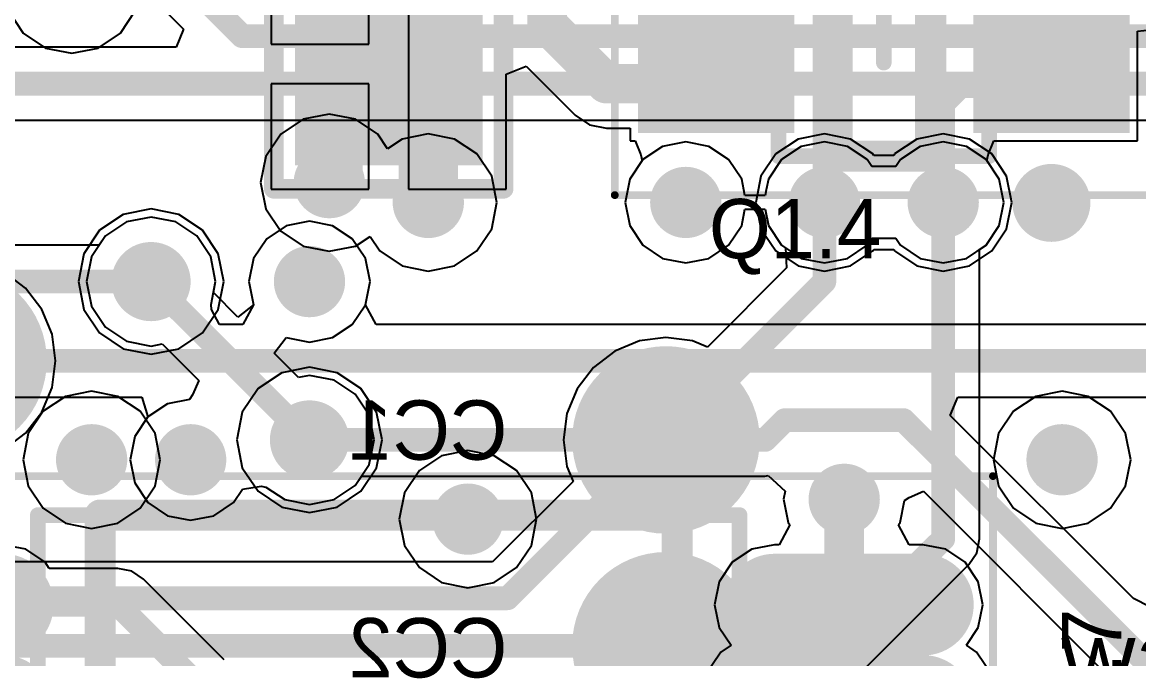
# Model space of a CAD drawing. Header units: millimetres. Extents: x 0.3 to 2.93, y 1.33 to 2.08.
# Drawn here: x 1.3075 to 1.5893, y 1.4647 to 1.6255 of the extents above; entities that cross this region are included whole.
import ezdxf

# ---------------------------------------------------------------- set-up
doc = ezdxf.new("R2010")
doc.units = ezdxf.units.MM
doc.header["$MEASUREMENT"] = 0
for name, color, linetype in [('BottomLayer', 5, 'Continuous'), ('BottomOverlay', 54, 'Continuous'), ('BottomPaste', 16, 'Continuous'), ('BottomSolder', 6, 'Continuous'), ('Mechanical13', 56, 'Continuous'), ('Mechanical15', 56, 'Continuous'), ('MidLayer1', 16, 'Continuous'), ('MidLayer2', 76, 'Continuous'), ('MultiLayer', 9, 'Continuous'), ('TopLayer', 1, 'Continuous'), ('TopOverlay', 2, 'Continuous'), ('TopPaste', 8, 'Continuous'), ('TopSolder', 216, 'Continuous'), ('ViaHoleLayer', 16, 'Continuous')]:
    doc.layers.add(name, color=color, linetype=linetype)

# ---------------------------------------------------------------- blocks, each defined once
blk = doc.blocks.new('TSOP65P640X120_8N_87')
at = {"layer": 'Mechanical13', "const_width": 0.00394}
for points in [[(-0.08858, 0.06102), (-0.08858, -0.06102)], [(0.08858, 0.06102), (0.08858, -0.06102)], [(0.08858, -0.06102), (-0.08858, -0.06102)]]:
    blk.add_lwpolyline(points, dxfattribs=at)
at = {"layer": 'Mechanical13', "const_width": 0.00197}
for points in [[(-0.08957, -0.06102, 1), (-0.0876, -0.06102, 1)], [(-0.08957, -0.06102, 1), (-0.0876, -0.06102, 1)], [(0.0876, -0.06102, 1), (0.08957, -0.06102, 1)], [(0.0876, -0.06102, 1), (0.08957, -0.06102, 1)]]:
    blk.add_lwpolyline(points, format="xyb", close=True, dxfattribs=at)
at = {"layer": 'Mechanical15', "const_width": 0.00197}
for points in [[(-0.15256, 0.07087), (-0.15256, -0.07087)], [(0.15256, -0.07087), (-0.15256, -0.07087)]]:
    blk.add_lwpolyline(points, dxfattribs=at)
at = {"layer": 'Mechanical15', "const_width": 0.000984}
blk.add_lwpolyline([(-0.15305, -0.07087, 1), (-0.15207, -0.07087, 1)], format="xyb", close=True, dxfattribs=at)
blk.add_lwpolyline([(-0.15305, -0.07087, 1), (-0.15207, -0.07087, 1)], format="xyb", close=True, dxfattribs=at)
at = {"layer": 'TopLayer', "const_width": 0.01772}
for points in [[(-0.13484, -0.03839), (-0.09744, -0.03839)], [(0.09744, -0.03839), (0.13484, -0.03839)]]:
    blk.add_lwpolyline(points, dxfattribs=at)
at = {"layer": 'TopLayer', "const_width": 0.00886}
for points in [[(-0.13927, -0.03839, 1), (-0.13041, -0.03839, 1)], [(-0.10187, -0.03839, 1), (-0.09301, -0.03839, 1)], [(0.09301, -0.03839, 1), (0.10187, -0.03839, 1)]]:
    blk.add_lwpolyline(points, format="xyb", close=True, dxfattribs=at)
at = {"layer": 'TopOverlay', "const_width": 0.00787}
for points in [[(-0.07283, -0.06102), (-0.07283, 0.06102)], [(0.07283, -0.06102), (0.07283, 0.06102)], [(0.07283, -0.06102), (-0.07283, -0.06102)]]:
    blk.add_lwpolyline(points, dxfattribs=at)
at = {"layer": 'TopOverlay', "const_width": 0.00394}
for points in [[(-0.0748, -0.06102, 1), (-0.07087, -0.06102, 1)], [(-0.0748, -0.06102, 1), (-0.07087, -0.06102, 1)], [(0.07087, -0.06102, 1), (0.0748, -0.06102, 1)], [(0.07087, -0.06102, 1), (0.0748, -0.06102, 1)]]:
    blk.add_lwpolyline(points, format="xyb", close=True, dxfattribs=at)
at = {"layer": 'TopPaste', "const_width": 0.01372}
for points in [[(-0.13484, -0.03839), (-0.09744, -0.03839)], [(0.09744, -0.03839), (0.13484, -0.03839)]]:
    blk.add_lwpolyline(points, dxfattribs=at)
at = {"layer": 'TopPaste', "const_width": 0.00686}
for points in [[(-0.13827, -0.03839, 1), (-0.13141, -0.03839, 1)], [(-0.10087, -0.03839, 1), (-0.09401, -0.03839, 1)], [(0.09401, -0.03839, 1), (0.10087, -0.03839, 1)]]:
    blk.add_lwpolyline(points, format="xyb", close=True, dxfattribs=at)
at = {"layer": 'TopSolder', "const_width": 0.02572}
for points in [[(-0.13484, -0.0128), (-0.09744, -0.0128)], [(0.09744, -0.0128), (0.13484, -0.0128)], [(-0.13484, -0.03839), (-0.09744, -0.03839)], [(0.09744, -0.03839), (0.13484, -0.03839)]]:
    blk.add_lwpolyline(points, dxfattribs=at)
at = {"layer": 'TopSolder', "const_width": 0.01286}
for points in [[(-0.14127, -0.0128, 1), (-0.12841, -0.0128, 1)], [(-0.10387, -0.0128, 1), (-0.09101, -0.0128, 1)], [(0.09101, -0.0128, 1), (0.10387, -0.0128, 1)], [(-0.14127, -0.03839, 1), (-0.12841, -0.03839, 1)], [(-0.10387, -0.03839, 1), (-0.09101, -0.03839, 1)], [(0.09101, -0.03839, 1), (0.10387, -0.03839, 1)]]:
    blk.add_lwpolyline(points, format="xyb", close=True, dxfattribs=at)
blk = doc.blocks.new('T____P_____T______1___B_122')
at = {"layer": 'BottomLayer', "const_width": 0.01969}
blk.add_lwpolyline([(-0.00984, 0, 1), (0.00984, 0, 1)], format="xyb", close=True, dxfattribs=at)
at = {"layer": 'BottomPaste', "const_width": 0.01768}
blk.add_lwpolyline([(-0.00884, 0, 1), (0.00884, 0, 1)], format="xyb", close=True, dxfattribs=at)
at = {"layer": 'BottomSolder', "const_width": 0.02369}
blk.add_lwpolyline([(-0.01184, 0, 1), (0.01184, 0, 1)], format="xyb", close=True, dxfattribs=at)
blk = doc.blocks.new('T____P_____T______1___B_124')
at = {"layer": 'BottomLayer', "const_width": 0.01969}
blk.add_lwpolyline([(-0.00984, 0, 1), (0.00984, 0, 1)], format="xyb", close=True, dxfattribs=at)
at = {"layer": 'BottomPaste', "const_width": 0.01768}
blk.add_lwpolyline([(-0.00884, 0, 1), (0.00884, 0, 1)], format="xyb", close=True, dxfattribs=at)
at = {"layer": 'BottomSolder', "const_width": 0.02369}
blk.add_lwpolyline([(-0.01184, 0, 1), (0.01184, 0, 1)], format="xyb", close=True, dxfattribs=at)
blk = doc.blocks.new('T____P_____T______1___B_126')
at = {"layer": 'BottomLayer', "const_width": 0.01969}
blk.add_lwpolyline([(-0.00984, 0, 1), (0.00984, 0, 1)], format="xyb", close=True, dxfattribs=at)
at = {"layer": 'BottomPaste', "const_width": 0.01768}
blk.add_lwpolyline([(-0.00884, 0, 1), (0.00884, 0, 1)], format="xyb", close=True, dxfattribs=at)
at = {"layer": 'BottomSolder', "const_width": 0.02369}
blk.add_lwpolyline([(-0.01184, 0, 1), (0.01184, 0, 1)], format="xyb", close=True, dxfattribs=at)
blk = doc.blocks.new('SOT65P210X110_6N_131')
at = {"layer": 'Mechanical13', "const_width": 0.00394}
for points in [[(-0.02657, 0.04331), (-0.02657, -0.04331)], [(0.02657, 0.04331), (-0.02657, 0.04331)], [(0.02657, 0.04331), (0.02657, -0.04331)], [(0.02657, -0.04331), (-0.02657, -0.04331)]]:
    blk.add_lwpolyline(points, dxfattribs=at)
at = {"layer": 'Mechanical13', "const_width": 0.00197}
for points in [[(-0.02756, 0.04331, 1), (-0.02559, 0.04331, 1)], [(-0.02756, 0.04331, 1), (-0.02559, 0.04331, 1)], [(0.02559, 0.04331, 1), (0.02756, 0.04331, 1)], [(0.02559, 0.04331, 1), (0.02756, 0.04331, 1)], [(-0.02756, -0.04331, 1), (-0.02559, -0.04331, 1)], [(-0.02756, -0.04331, 1), (-0.02559, -0.04331, 1)], [(0.02559, -0.04331, 1), (0.02756, -0.04331, 1)], [(0.02559, -0.04331, 1), (0.02756, -0.04331, 1)]]:
    blk.add_lwpolyline(points, format="xyb", close=True, dxfattribs=at)
at = {"layer": 'Mechanical15'}
for points, const_width in [([(-0.06791, 0.05315), (-0.06791, -0.05315)], 0.00197), ([(0.06791, 0.05315), (-0.06791, 0.05315)], 0.00197), ([(0.06791, 0.05315), (0.06791, -0.05315)], 0.00197), ([(0, 0.01969), (0, -0.01969)], 0.00394), ([(0.01969, 0), (-0.01969, 0)], 0.00394), ([(0.06791, -0.05315), (-0.06791, -0.05315)], 0.00197)]:
    blk.add_lwpolyline(points, dxfattribs=dict(at, const_width=const_width))
for points, const_width in [([(-0.06841, 0.05315, 1), (-0.06742, 0.05315, 1)], 0.000984), ([(-0.06841, 0.05315, 1), (-0.06742, 0.05315, 1)], 0.000984), ([(0.06742, 0.05315, 1), (0.06841, 0.05315, 1)], 0.000984), ([(0.06742, 0.05315, 1), (0.06841, 0.05315, 1)], 0.000984), ([(-0.00098, 0.01969, 1), (0.00098, 0.01969, 1)], 0.00197), ([(-0.02067, 0, 1), (-0.0187, 0, 1)], 0.00197), ([(0.0187, 0, 1), (0.02067, 0, 1)], 0.00197), ([(-0.00098, -0.01969, 1), (0.00098, -0.01969, 1)], 0.00197), ([(-0.06841, -0.05315, 1), (-0.06742, -0.05315, 1)], 0.000984), ([(-0.06841, -0.05315, 1), (-0.06742, -0.05315, 1)], 0.000984), ([(0.06742, -0.05315, 1), (0.06841, -0.05315, 1)], 0.000984), ([(0.06742, -0.05315, 1), (0.06841, -0.05315, 1)], 0.000984)]:
    blk.add_lwpolyline(points, format="xyb", close=True, dxfattribs=dict(at, const_width=const_width))
at = {"layer": 'TopLayer'}
for points in [[(-0.02657, 0.01772), (-0.02657, 0.03346), (-0.05807, 0.01772), (-0.05807, 0.03346)], [(0.05807, 0.01772), (0.05807, 0.03346), (0.02657, 0.01772), (0.02657, 0.03346)], [(-0.02657, -0.00787), (-0.02657, 0.00787), (-0.05807, -0.00787), (-0.05807, 0.00787)], [(0.05807, -0.00787), (0.05807, 0.00787), (0.02657, -0.00787), (0.02657, 0.00787)], [(-0.02657, -0.03346), (-0.02657, -0.01772), (-0.05807, -0.03346), (-0.05807, -0.01772)], [(0.05807, -0.03346), (0.05807, -0.01772), (0.02657, -0.03346), (0.02657, -0.01772)]]:
    blk.add_solid(points, dxfattribs=at)
at = {"layer": 'TopOverlay'}
for points, const_width in [([(-0.0374, 0.05512, 1), (-0.04724, 0.05512, 1)], 0.00984), ([(-0.0497, 0.05512, 1), (-0.04478, 0.05512, 1)], 0.00492), ([(-0.03986, 0.05512, 1), (-0.03494, 0.05512, 1)], 0.00492), ([(-0.01378, 0.04331, 1), (-0.00984, 0.04331, 1)], 0.00394), ([(-0.01378, 0.04331, 1), (-0.00984, 0.04331, 1)], 0.00394), ([(0.00984, 0.04331, 1), (0.01378, 0.04331, 1)], 0.00394), ([(0.00984, 0.04331, 1), (0.01378, 0.04331, 1)], 0.00394), ([(-0.01378, -0.04331, 1), (-0.00984, -0.04331, 1)], 0.00394), ([(-0.01378, -0.04331, 1), (-0.00984, -0.04331, 1)], 0.00394), ([(0.00984, -0.04331, 1), (0.01378, -0.04331, 1)], 0.00394), ([(0.00984, -0.04331, 1), (0.01378, -0.04331, 1)], 0.00394)]:
    blk.add_lwpolyline(points, format="xyb", close=True, dxfattribs=dict(at, const_width=const_width))
at = {"layer": 'TopOverlay', "const_width": 0.00787}
for points in [[(0.01181, 0.04331), (-0.01181, 0.04331)], [(-0.01181, 0.04331), (-0.01181, -0.04331)], [(0.01181, 0.04331), (0.01181, -0.04331)], [(0.01181, -0.04331), (-0.01181, -0.04331)]]:
    blk.add_lwpolyline(points, dxfattribs=at)
at = {"layer": 'TopPaste'}
for points in [[(-0.02857, 0.01972), (-0.02857, 0.03146), (-0.05607, 0.01972), (-0.05607, 0.03146)], [(0.05607, 0.01972), (0.05607, 0.03146), (0.02857, 0.01972), (0.02857, 0.03146)], [(-0.02857, -0.00587), (-0.02857, 0.00587), (-0.05607, -0.00587), (-0.05607, 0.00587)], [(0.05607, -0.00587), (0.05607, 0.00587), (0.02857, -0.00587), (0.02857, 0.00587)], [(-0.02857, -0.03146), (-0.02857, -0.01972), (-0.05607, -0.03146), (-0.05607, -0.01972)], [(0.05607, -0.03146), (0.05607, -0.01972), (0.02857, -0.03146), (0.02857, -0.01972)]]:
    blk.add_solid(points, dxfattribs=at)
at = {"layer": 'TopSolder'}
for points in [[(-0.02257, 0.01372), (-0.02257, 0.03746), (-0.06207, 0.01372), (-0.06207, 0.03746)], [(0.06207, 0.01372), (0.06207, 0.03746), (0.02257, 0.01372), (0.02257, 0.03746)], [(-0.02257, -0.01187), (-0.02257, 0.01187), (-0.06207, -0.01187), (-0.06207, 0.01187)], [(0.06207, -0.01187), (0.06207, 0.01187), (0.02257, -0.01187), (0.02257, 0.01187)], [(-0.02257, -0.03746), (-0.02257, -0.01372), (-0.06207, -0.03746), (-0.06207, -0.01372)], [(0.06207, -0.03746), (0.06207, -0.01372), (0.02257, -0.03746), (0.02257, -0.01372)]]:
    blk.add_solid(points, dxfattribs=at)
blk = doc.blocks.new('1608_0603__139')
at = {"layer": 'TopLayer'}
for points in [[(-0.01181, -0.01969), (-0.01181, 0.01969), (-0.05512, -0.01969), (-0.05512, 0.01969)], [(0.05512, -0.01969), (0.05512, 0.01969), (0.01181, -0.01969), (0.01181, 0.01969)]]:
    blk.add_solid(points, dxfattribs=at)
at = {"layer": 'TopOverlay', "const_width": 0.005}
for points in [[(-0.065, -0.029), (-0.065, 0.029)], [(0.065, 0.029), (-0.065, 0.029)], [(0.065, -0.029), (0.065, 0.029)], [(0.065, -0.029), (-0.065, -0.029)]]:
    blk.add_lwpolyline(points, dxfattribs=at)
at = {"layer": 'TopOverlay', "const_width": 0.0025}
for points in [[(-0.06625, 0.029, 1), (-0.06375, 0.029, 1)], [(-0.06625, 0.029, 1), (-0.06375, 0.029, 1)], [(0.06375, 0.029, 1), (0.06625, 0.029, 1)], [(0.06375, 0.029, 1), (0.06625, 0.029, 1)], [(-0.06625, -0.029, 1), (-0.06375, -0.029, 1)], [(-0.06625, -0.029, 1), (-0.06375, -0.029, 1)], [(0.06375, -0.029, 1), (0.06625, -0.029, 1)], [(0.06375, -0.029, 1), (0.06625, -0.029, 1)]]:
    blk.add_lwpolyline(points, format="xyb", close=True, dxfattribs=at)
at = {"layer": 'TopPaste'}
for points in [[(-0.01381, -0.01768), (-0.01381, 0.01768), (-0.05312, -0.01768), (-0.05312, 0.01768)], [(0.05312, -0.01768), (0.05312, 0.01768), (0.01381, -0.01768), (0.01381, 0.01768)]]:
    blk.add_solid(points, dxfattribs=at)
at = {"layer": 'TopSolder'}
for points in [[(-0.00781, -0.02369), (-0.00781, 0.02369), (-0.05912, -0.02369), (-0.05912, 0.02369)], [(0.05912, -0.02369), (0.05912, 0.02369), (0.00781, -0.02369), (0.00781, 0.02369)]]:
    blk.add_solid(points, dxfattribs=at)

msp = doc.modelspace()

# ---------------------------------------------------------------- linework, layer by layer
at = {"layer": 'BottomLayer'}
for p, q in [((1.32651, 1.64551), (1.34823, 1.6238)), ((1.34823, 1.6238), (1.34631, 1.61918)), ((1.34631, 1.61918), (1.2638, 1.61918)), ((1.2654, 1.60082), (1.66318, 1.60082)), ((1.475, 1.59529), (1.46915, 1.59413)), ((1.48085, 1.59413), (1.475, 1.59529)), ((1.51, 1.59529), (1.50415, 1.59413)), ((1.51585, 1.59413), (1.51, 1.59529)), ((1.54, 1.59529), (1.53415, 1.59413)), ((1.54585, 1.59413), (1.54, 1.59529)), ((1.46915, 1.59413), (1.46419, 1.59081)), ((1.48581, 1.59081), (1.48085, 1.59413)), ((1.50415, 1.59413), (1.49919, 1.59081)), ((1.52081, 1.59081), (1.51585, 1.59413)), ((1.53415, 1.59413), (1.52919, 1.59081)), ((1.55081, 1.59081), (1.54585, 1.59413)), ((1.46419, 1.59081), (1.46087, 1.58585)), ((1.48913, 1.58585), (1.48581, 1.59081)), ((1.49919, 1.59081), (1.49587, 1.58585)), ((1.52199, 1.58905), (1.52081, 1.59081)), ((1.52919, 1.59081), (1.52801, 1.58905)), ((1.55413, 1.58585), (1.55081, 1.59081)), ((1.52801, 1.58905), (1.52199, 1.58905)), ((1.46087, 1.58585), (1.45971, 1.58)), ((1.48967, 1.58316), (1.48913, 1.58585)), ((1.49587, 1.58585), (1.49533, 1.58316)), ((1.55529, 1.58), (1.55413, 1.58585)), ((1.48995, 1.58172), (1.48967, 1.58316)), ((1.49505, 1.58172), (1.48995, 1.58172)), ((1.49533, 1.58316), (1.49505, 1.58172)), ((1.45971, 1.58), (1.46087, 1.57415)), ((1.55413, 1.57415), (1.55529, 1.58)), ((1.34, 1.57631), (1.33376, 1.57507)), ((1.34624, 1.57507), (1.34, 1.57631)), ((1.48913, 1.57415), (1.48967, 1.57684)), ((1.48967, 1.57684), (1.48995, 1.57828)), ((1.48995, 1.57828), (1.49505, 1.57828)), ((1.49505, 1.57828), (1.49533, 1.57684)), ((1.49533, 1.57684), (1.49587, 1.57415)), ((1.33376, 1.57507), (1.32846, 1.57154)), ((1.35154, 1.57154), (1.34624, 1.57507)), ((1.37415, 1.57413), (1.36919, 1.57081)), ((1.38, 1.57529), (1.37415, 1.57413)), ((1.38585, 1.57413), (1.38, 1.57529)), ((1.39081, 1.57081), (1.38585, 1.57413)), ((1.46087, 1.57415), (1.46419, 1.56919)), ((1.48581, 1.56919), (1.48913, 1.57415)), ((1.49587, 1.57415), (1.49919, 1.56919)), ((1.55081, 1.56919), (1.55413, 1.57415)), ((1.32846, 1.57154), (1.32493, 1.56624)), ((1.35507, 1.56624), (1.35154, 1.57154)), ((1.36919, 1.57081), (1.36587, 1.56585)), ((1.39413, 1.56585), (1.39081, 1.57081)), ((1.46419, 1.56919), (1.46915, 1.56587)), ((1.48085, 1.56587), (1.48581, 1.56919)), ((1.49919, 1.56919), (1.50017, 1.56853)), ((1.50017, 1.56853), (1.50047, 1.56345)), ((1.54918, 1.56809), (1.55081, 1.56919)), ((1.54918, 1.495), (1.54918, 1.56809)), ((1.32493, 1.56624), (1.32369, 1.56)), ((1.35631, 1.56), (1.35507, 1.56624)), ((1.36587, 1.56585), (1.36471, 1.56)), ((1.39529, 1.56), (1.39413, 1.56585)), ((1.46915, 1.56587), (1.475, 1.56471)), ((1.475, 1.56471), (1.48085, 1.56587)), ((1.30832, 1.55832), (1.30295, 1.56244)), ((1.50047, 1.56345), (1.48048, 1.54346)), ((1.32369, 1.56), (1.32493, 1.55376)), ((1.35576, 1.55722), (1.35631, 1.56)), ((1.36471, 1.56), (1.36587, 1.55415)), ((1.39413, 1.55415), (1.39529, 1.56)), ((1.31244, 1.55295), (1.30832, 1.55832)), ((1.36192, 1.55105), (1.35576, 1.55722)), ((1.32493, 1.55376), (1.32846, 1.54846)), ((1.36587, 1.55415), (1.36192, 1.55105)), ((1.39081, 1.54919), (1.39413, 1.55415)), ((1.31502, 1.54671), (1.31244, 1.55295)), ((1.32846, 1.54846), (1.33376, 1.54493)), ((1.38585, 1.54587), (1.39081, 1.54919)), ((1.31591, 1.54), (1.31502, 1.54671)), ((1.33376, 1.54493), (1.34, 1.54369)), ((1.37105, 1.54192), (1.37415, 1.54587)), ((1.37415, 1.54587), (1.38, 1.54471)), ((1.38, 1.54471), (1.38585, 1.54587)), ((1.46329, 1.54502), (1.45705, 1.54244)), ((1.47, 1.54591), (1.46329, 1.54502)), ((1.47671, 1.54502), (1.47, 1.54591)), ((1.48048, 1.54346), (1.47671, 1.54502)), ((1.34, 1.54369), (1.34278, 1.54424)), ((1.34278, 1.54424), (1.35204, 1.53499)), ((1.37722, 1.53576), (1.37105, 1.54192)), ((1.45705, 1.54244), (1.45168, 1.53832)), ((1.31502, 1.53329), (1.31591, 1.54)), ((1.38, 1.53631), (1.37722, 1.53576)), ((1.38624, 1.53507), (1.38, 1.53631)), ((1.45168, 1.53832), (1.44756, 1.53295)), ((1.31244, 1.52705), (1.31502, 1.53329)), ((1.35204, 1.53499), (1.35048, 1.5314)), ((1.39154, 1.53154), (1.38624, 1.53507)), ((1.35048, 1.5314), (1.34971, 1.53024)), ((1.39507, 1.52624), (1.39154, 1.53154)), ((1.44756, 1.53295), (1.44498, 1.52671)), ((1.34415, 1.52913), (1.33919, 1.52581)), ((1.34971, 1.53024), (1.34415, 1.52913)), ((1.30832, 1.52168), (1.31244, 1.52705)), ((1.33919, 1.52581), (1.33587, 1.52085)), ((1.39631, 1.52), (1.39507, 1.52624)), ((1.44498, 1.52671), (1.44409, 1.52)), ((1.30295, 1.51756), (1.30832, 1.52168)), ((1.33587, 1.52085), (1.33471, 1.515)), ((1.39507, 1.51376), (1.39631, 1.52)), ((1.44409, 1.52), (1.44498, 1.51329)), ((1.33471, 1.515), (1.33587, 1.50915)), ((1.39154, 1.50846), (1.39507, 1.51376)), ((1.44498, 1.51329), (1.44654, 1.50952)), ((1.33587, 1.50915), (1.33919, 1.50419)), ((1.36306, 1.50755), (1.36784, 1.50836)), ((1.36784, 1.50836), (1.36899, 1.50811)), ((1.36899, 1.50811), (1.37376, 1.50493)), ((1.38624, 1.50493), (1.39154, 1.50846)), ((1.44654, 1.50952), (1.4262, 1.48918)), ((1.36081, 1.50419), (1.36306, 1.50755)), ((1.33919, 1.50419), (1.34415, 1.50087)), ((1.35585, 1.50087), (1.36081, 1.50419)), ((1.37376, 1.50493), (1.38, 1.50369)), ((1.38, 1.50369), (1.38624, 1.50493)), ((1.34415, 1.50087), (1.35, 1.49971)), ((1.35, 1.49971), (1.35585, 1.50087)), ((1.54848, 1.49149), (1.54918, 1.495)), ((1.54649, 1.48851), (1.54848, 1.49149)), ((1.4262, 1.48918), (0.9938, 1.48918)), ((1.51949, 1.46151), (1.54649, 1.48851))]:
    msp.add_line(p, q, dxfattribs=at)
at = {"layer": 'BottomLayer', "const_width": 0.006}
for points in [[(1.333, 1.652), (1.363, 1.622)], [(1.363, 1.622), (1.71791, 1.622)], [(1.26, 1.61), (1.72288, 1.61)], [(1.51, 1.56), (1.51, 1.58)], [(1.54, 1.495), (1.54, 1.58)], [(1.34, 1.56), (1.38, 1.52)], [(1.47, 1.52), (1.51, 1.56)], [(1.43, 1.48), (1.47, 1.52)], [(1.513, 1.468), (1.54, 1.495)], [(0.99, 1.48), (1.43, 1.48)], [(0.982, 1.468), (1.47, 1.468)], [(1.47, 1.468), (1.513, 1.468)]]:
    msp.add_lwpolyline(points, dxfattribs=at)
at = {"layer": 'BottomLayer'}
for points, const_width in [([(1.3615, 1.622, 1), (1.3645, 1.622, 1)], 0.003), ([(1.3615, 1.622, 1), (1.3645, 1.622, 1)], 0.003), ([(1.3805, 1.585, 1), (1.3895, 1.585, 1)], 0.009), ([(1.4055, 1.58, 1), (1.4145, 1.58, 1)], 0.009), ([(1.4705, 1.58, 1), (1.4795, 1.58, 1)], 0.009), ([(1.5055, 1.58, 1), (1.5145, 1.58, 1)], 0.009), ([(1.5355, 1.58, 1), (1.5445, 1.58, 1)], 0.009), ([(1.5085, 1.58, 1), (1.5115, 1.58, 1)], 0.003), ([(1.5385, 1.58, 1), (1.5415, 1.58, 1)], 0.003), ([(1.335, 1.56, 1), (1.345, 1.56, 1)], 0.01), ([(1.3755, 1.56, 1), (1.3845, 1.56, 1)], 0.009), ([(1.3385, 1.56, 1), (1.3415, 1.56, 1)], 0.003), ([(1.5085, 1.56, 1), (1.5115, 1.56, 1)], 0.003), ([(1.5085, 1.56, 1), (1.5115, 1.56, 1)], 0.003), ([(1.375, 1.52, 1), (1.385, 1.52, 1)], 0.01), ([(1.3205, 1.515, 1), (1.3295, 1.515, 1)], 0.009), ([(1.3455, 1.515, 1), (1.3545, 1.515, 1)], 0.009), ([(1.3785, 1.52, 1), (1.3815, 1.52, 1)], 0.003), ([(1.4685, 1.52, 1), (1.4715, 1.52, 1)], 0.003), ([(1.4685, 1.52, 1), (1.4715, 1.52, 1)], 0.003), ([(1.5655, 1.515, 1), (1.5745, 1.515, 1)], 0.009), ([(1.5105, 1.505, 1), (1.5195, 1.505, 1)], 0.009), ([(1.4155, 1.5, 1), (1.4245, 1.5, 1)], 0.009), ([(1.5385, 1.495, 1), (1.5415, 1.495, 1)], 0.003), ([(1.5385, 1.495, 1), (1.5415, 1.495, 1)], 0.003), ([(1.4285, 1.48, 1), (1.4315, 1.48, 1)], 0.003), ([(1.4285, 1.48, 1), (1.4315, 1.48, 1)], 0.003), ([(1.4685, 1.468, 1), (1.4715, 1.468, 1)], 0.003), ([(1.4685, 1.468, 1), (1.4715, 1.468, 1)], 0.003), ([(1.5115, 1.468, 1), (1.5145, 1.468, 1)], 0.003), ([(1.5115, 1.468, 1), (1.5145, 1.468, 1)], 0.003)]:
    msp.add_lwpolyline(points, format="xyb", close=True, dxfattribs=dict(at, const_width=const_width))
at = {"layer": 'MidLayer1'}
for p, q in [((1.30399, 1.62837), (1.30774, 1.62274)), ((1.33226, 1.62274), (1.33601, 1.62837)), ((1.30774, 1.62274), (1.31337, 1.61899)), ((1.32663, 1.61899), (1.33226, 1.62274)), ((1.31337, 1.61899), (1.32, 1.61767)), ((1.32, 1.61767), (1.32663, 1.61899)), ((1.37837, 1.60101), (1.37274, 1.59726)), ((1.385, 1.60233), (1.37837, 1.60101)), ((1.39163, 1.60101), (1.385, 1.60233)), ((1.39726, 1.59726), (1.39163, 1.60101)), ((1.37274, 1.59726), (1.36899, 1.59163)), ((1.39972, 1.59357), (1.39726, 1.59726)), ((1.40337, 1.59601), (1.39972, 1.59357)), ((1.41, 1.59733), (1.40337, 1.59601)), ((1.41663, 1.59601), (1.41, 1.59733)), ((1.42226, 1.59226), (1.41663, 1.59601)), ((1.50337, 1.59601), (1.49774, 1.59226)), ((1.51, 1.59733), (1.50337, 1.59601)), ((1.51663, 1.59601), (1.51, 1.59733)), ((1.52226, 1.59226), (1.51663, 1.59601)), ((1.53337, 1.59601), (1.52774, 1.59226)), ((1.54, 1.59733), (1.53337, 1.59601)), ((1.54663, 1.59601), (1.54, 1.59733)), ((1.55226, 1.59226), (1.54663, 1.59601)), ((1.36899, 1.59163), (1.36767, 1.585)), ((1.42601, 1.58663), (1.42226, 1.59226)), ((1.49774, 1.59226), (1.49399, 1.58663)), ((1.5225, 1.59189), (1.52226, 1.59226)), ((1.5275, 1.59189), (1.5225, 1.59189)), ((1.52774, 1.59226), (1.5275, 1.59189)), ((1.55601, 1.58663), (1.55226, 1.59226)), ((1.36767, 1.585), (1.36899, 1.57837)), ((1.42733, 1.58), (1.42601, 1.58663)), ((1.49399, 1.58663), (1.49267, 1.58)), ((1.55733, 1.58), (1.55601, 1.58663)), ((1.34, 1.57835), (1.33298, 1.57696)), ((1.34702, 1.57696), (1.34, 1.57835)), ((1.36899, 1.57837), (1.37274, 1.57274)), ((1.42601, 1.57337), (1.42733, 1.58)), ((1.49267, 1.58), (1.49399, 1.57337)), ((1.55601, 1.57337), (1.55733, 1.58)), ((1.33298, 1.57696), (1.32702, 1.57298)), ((1.35298, 1.57298), (1.34702, 1.57696)), ((1.32702, 1.57298), (1.32304, 1.56702)), ((1.35696, 1.56702), (1.35298, 1.57298)), ((1.37274, 1.57274), (1.37837, 1.56899)), ((1.42226, 1.56774), (1.42601, 1.57337)), ((1.49399, 1.57337), (1.49774, 1.56774)), ((1.55226, 1.56774), (1.55601, 1.57337)), ((1.39163, 1.56899), (1.39528, 1.57143)), ((1.39528, 1.57143), (1.39774, 1.56774)), ((1.37837, 1.56899), (1.385, 1.56767)), ((1.385, 1.56767), (1.39163, 1.56899)), ((1.39774, 1.56774), (1.40337, 1.56399)), ((1.41663, 1.56399), (1.42226, 1.56774)), ((1.49774, 1.56774), (1.50337, 1.56399)), ((1.51663, 1.56399), (1.52226, 1.56774)), ((1.52226, 1.56774), (1.5225, 1.56811)), ((1.5225, 1.56811), (1.5275, 1.56811)), ((1.5275, 1.56811), (1.52774, 1.56774)), ((1.52774, 1.56774), (1.53337, 1.56399)), ((1.54663, 1.56399), (1.55226, 1.56774)), ((1.32304, 1.56702), (1.32165, 1.56)), ((1.35835, 1.56), (1.35696, 1.56702)), ((1.40337, 1.56399), (1.41, 1.56267)), ((1.41, 1.56267), (1.41663, 1.56399)), ((1.50337, 1.56399), (1.51, 1.56267)), ((1.51, 1.56267), (1.51663, 1.56399)), ((1.53337, 1.56399), (1.54, 1.56267)), ((1.54, 1.56267), (1.54663, 1.56399)), ((1.32165, 1.56), (1.32304, 1.55298)), ((1.35696, 1.55298), (1.35835, 1.56)), ((1.32304, 1.55298), (1.32702, 1.54702)), ((1.35298, 1.54702), (1.35696, 1.55298)), ((1.32702, 1.54702), (1.33298, 1.54304)), ((1.34702, 1.54304), (1.35298, 1.54702)), ((1.33298, 1.54304), (1.34, 1.54165)), ((1.34, 1.54165), (1.34702, 1.54304)), ((1.37298, 1.53696), (1.36702, 1.53298)), ((1.38, 1.53835), (1.37298, 1.53696)), ((1.38702, 1.53696), (1.38, 1.53835)), ((1.39298, 1.53298), (1.38702, 1.53696)), ((1.31837, 1.53101), (1.31274, 1.52726)), ((1.325, 1.53233), (1.31837, 1.53101)), ((1.33163, 1.53101), (1.325, 1.53233)), ((1.33726, 1.52726), (1.33163, 1.53101)), ((1.36702, 1.53298), (1.36304, 1.52702)), ((1.39696, 1.52702), (1.39298, 1.53298)), ((1.56337, 1.53101), (1.55774, 1.52726)), ((1.57, 1.53233), (1.56337, 1.53101)), ((1.57663, 1.53101), (1.57, 1.53233)), ((1.58226, 1.52726), (1.57663, 1.53101)), ((1.31274, 1.52726), (1.30899, 1.52163)), ((1.34101, 1.52163), (1.33726, 1.52726)), ((1.36304, 1.52702), (1.36165, 1.52)), ((1.39835, 1.52), (1.39696, 1.52702)), ((1.55774, 1.52726), (1.55399, 1.52163)), ((1.58601, 1.52163), (1.58226, 1.52726)), ((1.30899, 1.52163), (1.30767, 1.515)), ((1.34233, 1.515), (1.34101, 1.52163)), ((1.36165, 1.52), (1.36304, 1.51298)), ((1.39696, 1.51298), (1.39835, 1.52)), ((1.55399, 1.52163), (1.55267, 1.515)), ((1.58733, 1.515), (1.58601, 1.52163)), ((1.42, 1.51733), (1.41337, 1.51601)), ((1.42663, 1.51601), (1.42, 1.51733)), ((1.30767, 1.515), (1.30899, 1.50837)), ((1.34101, 1.50837), (1.34233, 1.515)), ((1.41337, 1.51601), (1.40774, 1.51226)), ((1.43226, 1.51226), (1.42663, 1.51601)), ((1.55267, 1.515), (1.55399, 1.50837)), ((1.58601, 1.50837), (1.58733, 1.515)), ((1.36304, 1.51298), (1.36702, 1.50702)), ((1.39298, 1.50702), (1.39696, 1.51298)), ((1.40774, 1.51226), (1.40399, 1.50663)), ((1.43601, 1.50663), (1.43226, 1.51226)), ((1.30899, 1.50837), (1.31274, 1.50274)), ((1.33726, 1.50274), (1.34101, 1.50837)), ((1.55399, 1.50837), (1.55774, 1.50274)), ((1.58226, 1.50274), (1.58601, 1.50837)), ((1.36702, 1.50702), (1.37298, 1.50304)), ((1.38702, 1.50304), (1.39298, 1.50702)), ((1.40399, 1.50663), (1.40267, 1.5)), ((1.43733, 1.5), (1.43601, 1.50663)), ((1.31274, 1.50274), (1.31837, 1.49899)), ((1.33163, 1.49899), (1.33726, 1.50274)), ((1.37298, 1.50304), (1.38, 1.50165)), ((1.38, 1.50165), (1.38702, 1.50304)), ((1.55774, 1.50274), (1.56337, 1.49899)), ((1.57663, 1.49899), (1.58226, 1.50274)), ((1.40267, 1.5), (1.40399, 1.49337)), ((1.43601, 1.49337), (1.43733, 1.5)), ((1.31837, 1.49899), (1.325, 1.49767)), ((1.325, 1.49767), (1.33163, 1.49899)), ((1.56337, 1.49899), (1.57, 1.49767)), ((1.57, 1.49767), (1.57663, 1.49899)), ((1.40399, 1.49337), (1.40774, 1.48774)), ((1.43226, 1.48774), (1.43601, 1.49337)), ((1.40774, 1.48774), (1.41337, 1.48399)), ((1.42663, 1.48399), (1.43226, 1.48774)), ((1.41337, 1.48399), (1.42, 1.48267)), ((1.42, 1.48267), (1.42663, 1.48399))]:
    msp.add_line(p, q, dxfattribs=at)
for points, const_width in [([(1.3805, 1.585, 1), (1.3895, 1.585, 1)], 0.009), ([(1.4055, 1.58, 1), (1.4145, 1.58, 1)], 0.009), ([(1.4705, 1.58, 1), (1.4795, 1.58, 1)], 0.009), ([(1.5055, 1.58, 1), (1.5145, 1.58, 1)], 0.009), ([(1.5355, 1.58, 1), (1.5445, 1.58, 1)], 0.009), ([(1.335, 1.56, 1), (1.345, 1.56, 1)], 0.01), ([(1.3755, 1.56, 1), (1.3845, 1.56, 1)], 0.009), ([(1.375, 1.52, 1), (1.385, 1.52, 1)], 0.01), ([(1.3205, 1.515, 1), (1.3295, 1.515, 1)], 0.009), ([(1.3455, 1.515, 1), (1.3545, 1.515, 1)], 0.009), ([(1.5655, 1.515, 1), (1.5745, 1.515, 1)], 0.009), ([(1.5105, 1.505, 1), (1.5195, 1.505, 1)], 0.009), ([(1.4155, 1.5, 1), (1.4245, 1.5, 1)], 0.009)]:
    msp.add_lwpolyline(points, format="xyb", close=True, dxfattribs=dict(at, const_width=const_width))
at = {"layer": 'MidLayer2'}
for p, q in [((1.30399, 1.62837), (1.30774, 1.62274)), ((1.33226, 1.62274), (1.33601, 1.62837)), ((1.30774, 1.62274), (1.31337, 1.61899)), ((1.32663, 1.61899), (1.33226, 1.62274)), ((1.31337, 1.61899), (1.32, 1.61767)), ((1.32, 1.61767), (1.32663, 1.61899)), ((1.37837, 1.60101), (1.37274, 1.59726)), ((1.385, 1.60233), (1.37837, 1.60101)), ((1.39163, 1.60101), (1.385, 1.60233)), ((1.39726, 1.59726), (1.39163, 1.60101)), ((1.37274, 1.59726), (1.36899, 1.59163)), ((1.39972, 1.59357), (1.39726, 1.59726)), ((1.40337, 1.59601), (1.39972, 1.59357)), ((1.41, 1.59733), (1.40337, 1.59601)), ((1.41663, 1.59601), (1.41, 1.59733)), ((1.42226, 1.59226), (1.41663, 1.59601)), ((1.50337, 1.59601), (1.49774, 1.59226)), ((1.51, 1.59733), (1.50337, 1.59601)), ((1.51663, 1.59601), (1.51, 1.59733)), ((1.52226, 1.59226), (1.51663, 1.59601)), ((1.53337, 1.59601), (1.52774, 1.59226)), ((1.54, 1.59733), (1.53337, 1.59601)), ((1.54663, 1.59601), (1.54, 1.59733)), ((1.55226, 1.59226), (1.54663, 1.59601)), ((1.36899, 1.59163), (1.36767, 1.585)), ((1.42601, 1.58663), (1.42226, 1.59226)), ((1.49774, 1.59226), (1.49399, 1.58663)), ((1.5225, 1.59189), (1.52226, 1.59226)), ((1.5275, 1.59189), (1.5225, 1.59189)), ((1.52774, 1.59226), (1.5275, 1.59189)), ((1.55601, 1.58663), (1.55226, 1.59226)), ((1.36767, 1.585), (1.36899, 1.57837)), ((1.42733, 1.58), (1.42601, 1.58663)), ((1.49399, 1.58663), (1.49267, 1.58)), ((1.55733, 1.58), (1.55601, 1.58663)), ((1.34, 1.57835), (1.33298, 1.57696)), ((1.34702, 1.57696), (1.34, 1.57835)), ((1.36899, 1.57837), (1.37274, 1.57274)), ((1.42601, 1.57337), (1.42733, 1.58)), ((1.49267, 1.58), (1.49399, 1.57337)), ((1.55601, 1.57337), (1.55733, 1.58)), ((1.33298, 1.57696), (1.32702, 1.57298)), ((1.35298, 1.57298), (1.34702, 1.57696)), ((1.32702, 1.57298), (1.32304, 1.56702)), ((1.35696, 1.56702), (1.35298, 1.57298)), ((1.37274, 1.57274), (1.37837, 1.56899)), ((1.42226, 1.56774), (1.42601, 1.57337)), ((1.49399, 1.57337), (1.49774, 1.56774)), ((1.55226, 1.56774), (1.55601, 1.57337)), ((1.39163, 1.56899), (1.39528, 1.57143)), ((1.39528, 1.57143), (1.39774, 1.56774)), ((1.37837, 1.56899), (1.385, 1.56767)), ((1.385, 1.56767), (1.39163, 1.56899)), ((1.39774, 1.56774), (1.40337, 1.56399)), ((1.41663, 1.56399), (1.42226, 1.56774)), ((1.49774, 1.56774), (1.50337, 1.56399)), ((1.51663, 1.56399), (1.52226, 1.56774)), ((1.52226, 1.56774), (1.5225, 1.56811)), ((1.5225, 1.56811), (1.5275, 1.56811)), ((1.5275, 1.56811), (1.52774, 1.56774)), ((1.52774, 1.56774), (1.53337, 1.56399)), ((1.54663, 1.56399), (1.55226, 1.56774)), ((1.32304, 1.56702), (1.32165, 1.56)), ((1.35835, 1.56), (1.35696, 1.56702)), ((1.40337, 1.56399), (1.41, 1.56267)), ((1.41, 1.56267), (1.41663, 1.56399)), ((1.50337, 1.56399), (1.51, 1.56267)), ((1.51, 1.56267), (1.51663, 1.56399)), ((1.53337, 1.56399), (1.54, 1.56267)), ((1.54, 1.56267), (1.54663, 1.56399)), ((1.32165, 1.56), (1.32304, 1.55298)), ((1.35696, 1.55298), (1.35835, 1.56)), ((1.32304, 1.55298), (1.32702, 1.54702)), ((1.35298, 1.54702), (1.35696, 1.55298)), ((1.32702, 1.54702), (1.33298, 1.54304)), ((1.34702, 1.54304), (1.35298, 1.54702)), ((1.33298, 1.54304), (1.34, 1.54165)), ((1.34, 1.54165), (1.34702, 1.54304)), ((1.37298, 1.53696), (1.36702, 1.53298)), ((1.38, 1.53835), (1.37298, 1.53696)), ((1.38702, 1.53696), (1.38, 1.53835)), ((1.39298, 1.53298), (1.38702, 1.53696)), ((1.31837, 1.53101), (1.31274, 1.52726)), ((1.325, 1.53233), (1.31837, 1.53101)), ((1.33163, 1.53101), (1.325, 1.53233)), ((1.33726, 1.52726), (1.33163, 1.53101)), ((1.36702, 1.53298), (1.36304, 1.52702)), ((1.39696, 1.52702), (1.39298, 1.53298)), ((1.56337, 1.53101), (1.55774, 1.52726)), ((1.57, 1.53233), (1.56337, 1.53101)), ((1.57663, 1.53101), (1.57, 1.53233)), ((1.58226, 1.52726), (1.57663, 1.53101)), ((1.31274, 1.52726), (1.30899, 1.52163)), ((1.34101, 1.52163), (1.33726, 1.52726)), ((1.36304, 1.52702), (1.36165, 1.52)), ((1.39835, 1.52), (1.39696, 1.52702)), ((1.55774, 1.52726), (1.55399, 1.52163)), ((1.58601, 1.52163), (1.58226, 1.52726)), ((1.30899, 1.52163), (1.30767, 1.515)), ((1.34233, 1.515), (1.34101, 1.52163)), ((1.36165, 1.52), (1.36304, 1.51298)), ((1.39696, 1.51298), (1.39835, 1.52)), ((1.55399, 1.52163), (1.55267, 1.515)), ((1.58733, 1.515), (1.58601, 1.52163)), ((1.42, 1.51733), (1.41337, 1.51601)), ((1.42663, 1.51601), (1.42, 1.51733)), ((1.30767, 1.515), (1.30899, 1.50837)), ((1.34101, 1.50837), (1.34233, 1.515)), ((1.41337, 1.51601), (1.40774, 1.51226)), ((1.43226, 1.51226), (1.42663, 1.51601)), ((1.55267, 1.515), (1.55399, 1.50837)), ((1.58601, 1.50837), (1.58733, 1.515)), ((1.36304, 1.51298), (1.36702, 1.50702)), ((1.39298, 1.50702), (1.39696, 1.51298)), ((1.40774, 1.51226), (1.40399, 1.50663)), ((1.43601, 1.50663), (1.43226, 1.51226)), ((1.30899, 1.50837), (1.31274, 1.50274)), ((1.33726, 1.50274), (1.34101, 1.50837)), ((1.55399, 1.50837), (1.55774, 1.50274)), ((1.58226, 1.50274), (1.58601, 1.50837)), ((1.36702, 1.50702), (1.37298, 1.50304)), ((1.38702, 1.50304), (1.39298, 1.50702)), ((1.40399, 1.50663), (1.40267, 1.5)), ((1.43733, 1.5), (1.43601, 1.50663)), ((1.31274, 1.50274), (1.31837, 1.49899)), ((1.33163, 1.49899), (1.33726, 1.50274)), ((1.37298, 1.50304), (1.38, 1.50165)), ((1.38, 1.50165), (1.38702, 1.50304)), ((1.55774, 1.50274), (1.56337, 1.49899)), ((1.57663, 1.49899), (1.58226, 1.50274)), ((1.40267, 1.5), (1.40399, 1.49337)), ((1.43601, 1.49337), (1.43733, 1.5)), ((1.31837, 1.49899), (1.325, 1.49767)), ((1.325, 1.49767), (1.33163, 1.49899)), ((1.56337, 1.49899), (1.57, 1.49767)), ((1.57, 1.49767), (1.57663, 1.49899)), ((1.40399, 1.49337), (1.40774, 1.48774)), ((1.43226, 1.48774), (1.43601, 1.49337)), ((1.40774, 1.48774), (1.41337, 1.48399)), ((1.42663, 1.48399), (1.43226, 1.48774)), ((1.41337, 1.48399), (1.42, 1.48267)), ((1.42, 1.48267), (1.42663, 1.48399))]:
    msp.add_line(p, q, dxfattribs=at)
for points, const_width in [([(1.3805, 1.585, 1), (1.3895, 1.585, 1)], 0.009), ([(1.4055, 1.58, 1), (1.4145, 1.58, 1)], 0.009), ([(1.4705, 1.58, 1), (1.4795, 1.58, 1)], 0.009), ([(1.5055, 1.58, 1), (1.5145, 1.58, 1)], 0.009), ([(1.5355, 1.58, 1), (1.5445, 1.58, 1)], 0.009), ([(1.335, 1.56, 1), (1.345, 1.56, 1)], 0.01), ([(1.3755, 1.56, 1), (1.3845, 1.56, 1)], 0.009), ([(1.375, 1.52, 1), (1.385, 1.52, 1)], 0.01), ([(1.3205, 1.515, 1), (1.3295, 1.515, 1)], 0.009), ([(1.3455, 1.515, 1), (1.3545, 1.515, 1)], 0.009), ([(1.5655, 1.515, 1), (1.5745, 1.515, 1)], 0.009), ([(1.5105, 1.505, 1), (1.5195, 1.505, 1)], 0.009), ([(1.4155, 1.5, 1), (1.4245, 1.5, 1)], 0.009)]:
    msp.add_lwpolyline(points, format="xyb", close=True, dxfattribs=dict(at, const_width=const_width))
at = {"layer": 'MultiLayer'}
for points, const_width in [([(1.3805, 1.585, 1), (1.3895, 1.585, 1)], 0.009), ([(1.4055, 1.58, 1), (1.4145, 1.58, 1)], 0.009), ([(1.4705, 1.58, 1), (1.4795, 1.58, 1)], 0.009), ([(1.5055, 1.58, 1), (1.5145, 1.58, 1)], 0.009), ([(1.5355, 1.58, 1), (1.5445, 1.58, 1)], 0.009), ([(1.335, 1.56, 1), (1.345, 1.56, 1)], 0.01), ([(1.3755, 1.56, 1), (1.3845, 1.56, 1)], 0.009), ([(1.375, 1.52, 1), (1.385, 1.52, 1)], 0.01), ([(1.3205, 1.515, 1), (1.3295, 1.515, 1)], 0.009), ([(1.3455, 1.515, 1), (1.3545, 1.515, 1)], 0.009), ([(1.5655, 1.515, 1), (1.5745, 1.515, 1)], 0.009), ([(1.5105, 1.505, 1), (1.5195, 1.505, 1)], 0.009), ([(1.4155, 1.5, 1), (1.4245, 1.5, 1)], 0.009)]:
    msp.add_lwpolyline(points, format="xyb", close=True, dxfattribs=dict(at, const_width=const_width))
at = {"layer": 'TopLayer'}
for p, q in [((1.37031, 1.64665), (1.37031, 1.62)), ((1.395, 1.62), (1.395, 1.64665)), ((1.405, 1.64665), (1.405, 1.615)), ((1.58907, 1.62328), (1.59386, 1.62378)), ((1.58907, 1.59554), (1.58907, 1.62328)), ((1.37031, 1.62), (1.395, 1.62)), ((1.405, 1.615), (1.405, 1.58335)), ((1.42969, 1.61238), (1.43468, 1.61445)), ((1.42969, 1.58335), (1.42969, 1.61238)), ((1.43468, 1.61445), (1.44707, 1.60207)), ((1.395, 1.61), (1.37031, 1.61)), ((1.37031, 1.61), (1.37031, 1.58335)), ((1.395, 1.58335), (1.395, 1.61)), ((1.44707, 1.60207), (1.45071, 1.59964)), ((1.45071, 1.59964), (1.455, 1.59878)), ((1.455, 1.59878), (1.455, 1.59878)), ((1.455, 1.59878), (1.46093, 1.59878)), ((1.46093, 1.59878), (1.46093, 1.59554)), ((1.46093, 1.59554), (1.46225, 1.59554)), ((1.46225, 1.59554), (1.46367, 1.59206)), ((1.55132, 1.59206), (1.55275, 1.59554)), ((1.55275, 1.59554), (1.58907, 1.59554)), ((1.464, 1.59054), (1.46087, 1.58585)), ((1.46367, 1.59206), (1.464, 1.59054)), ((1.551, 1.59054), (1.55132, 1.59206)), ((1.55413, 1.58585), (1.551, 1.59054)), ((1.46087, 1.58585), (1.45971, 1.58)), ((1.55529, 1.58), (1.55413, 1.58585)), ((1.37031, 1.58335), (1.395, 1.58335)), ((1.405, 1.58335), (1.42969, 1.58335)), ((1.45971, 1.58), (1.46087, 1.57415)), ((1.55413, 1.57415), (1.55529, 1.58)), ((1.34, 1.57631), (1.33376, 1.57507)), ((1.34624, 1.57507), (1.34, 1.57631)), ((1.48913, 1.57415), (1.48995, 1.57828)), ((1.48995, 1.57828), (1.49505, 1.57828)), ((1.49505, 1.57828), (1.49587, 1.57415)), ((1.33376, 1.57507), (1.32846, 1.57154)), ((1.35154, 1.57154), (1.34624, 1.57507)), ((1.37415, 1.57413), (1.36919, 1.57081)), ((1.38, 1.57529), (1.37415, 1.57413)), ((1.38585, 1.57413), (1.38, 1.57529)), ((1.39081, 1.57081), (1.38585, 1.57413)), ((1.46087, 1.57415), (1.46419, 1.56919)), ((1.48581, 1.56919), (1.48913, 1.57415)), ((1.49587, 1.57415), (1.49919, 1.56919)), ((1.55081, 1.56919), (1.55413, 1.57415)), ((1.32846, 1.57154), (1.32689, 1.56918)), ((1.35507, 1.56624), (1.35154, 1.57154)), ((1.36919, 1.57081), (1.36587, 1.56585)), ((1.39413, 1.56585), (1.39081, 1.57081)), ((1.52081, 1.56919), (1.52199, 1.57095)), ((1.52199, 1.57095), (1.52801, 1.57095)), ((1.52801, 1.57095), (1.52919, 1.56919)), ((1.32689, 1.56918), (1.27682, 1.56918)), ((1.46419, 1.56919), (1.46915, 1.56587)), ((1.48085, 1.56587), (1.48581, 1.56919)), ((1.49919, 1.56919), (1.50415, 1.56587)), ((1.51585, 1.56587), (1.52081, 1.56919)), ((1.52919, 1.56919), (1.53415, 1.56587)), ((1.54585, 1.56587), (1.55081, 1.56919)), ((1.35631, 1.56), (1.35507, 1.56624)), ((1.36587, 1.56585), (1.36471, 1.56)), ((1.39529, 1.56), (1.39413, 1.56585)), ((1.46915, 1.56587), (1.475, 1.56471)), ((1.475, 1.56471), (1.48085, 1.56587)), ((1.50415, 1.56587), (1.51, 1.56471)), ((1.51, 1.56471), (1.51585, 1.56587)), ((1.53415, 1.56587), (1.54, 1.56471)), ((1.54, 1.56471), (1.54585, 1.56587)), ((1.35516, 1.55418), (1.35631, 1.56)), ((1.36471, 1.56), (1.36587, 1.55415)), ((1.39413, 1.55415), (1.39529, 1.56)), ((1.35529, 1.55296), (1.35516, 1.55418)), ((1.36587, 1.55415), (1.36318, 1.54918)), ((1.39682, 1.54918), (1.39413, 1.55415)), ((1.35731, 1.54918), (1.35529, 1.55296)), ((1.36318, 1.54918), (1.35731, 1.54918)), ((1.59149, 1.54918), (1.39682, 1.54918)), ((1.30191, 1.53082), (1.33768, 1.53082)), ((1.33768, 1.53082), (1.3392, 1.52582)), ((1.54177, 1.5262), (1.54369, 1.53082)), ((1.54369, 1.53082), (1.59529, 1.53082)), ((1.33919, 1.52581), (1.33587, 1.52085)), ((1.3392, 1.52582), (1.33919, 1.52581)), ((1.58806, 1.47992), (1.54177, 1.5262)), ((1.33587, 1.52085), (1.33471, 1.515)), ((1.33471, 1.515), (1.33587, 1.50915)), ((1.39154, 1.50846), (1.39311, 1.51082)), ((1.39311, 1.51082), (1.495, 1.51082)), ((1.495, 1.51082), (1.4958, 1.51098)), ((1.4958, 1.51098), (1.50011, 1.50704)), ((1.33587, 1.50915), (1.33919, 1.50419)), ((1.36306, 1.50755), (1.36784, 1.50836)), ((1.36784, 1.50836), (1.36899, 1.50811)), ((1.36899, 1.50811), (1.37376, 1.50493)), ((1.38624, 1.50493), (1.39154, 1.50846)), ((1.36081, 1.50419), (1.36306, 1.50755)), ((1.50011, 1.50704), (1.49971, 1.505)), ((1.53024, 1.50471), (1.5314, 1.50548)), ((1.5314, 1.50548), (1.53499, 1.50704)), ((1.53499, 1.50704), (1.58622, 1.45581)), ((1.33919, 1.50419), (1.34415, 1.50087)), ((1.35585, 1.50087), (1.36081, 1.50419)), ((1.37376, 1.50493), (1.38, 1.50369)), ((1.38, 1.50369), (1.38624, 1.50493)), ((1.49971, 1.505), (1.50087, 1.49915)), ((1.52913, 1.49915), (1.53024, 1.50471)), ((1.34415, 1.50087), (1.35, 1.49971)), ((1.35, 1.49971), (1.35585, 1.50087)), ((1.50128, 1.49854), (1.49861, 1.49354)), ((1.50087, 1.49915), (1.50128, 1.49854)), ((1.52872, 1.49854), (1.52913, 1.49915)), ((1.53139, 1.49354), (1.52872, 1.49854)), ((1.30836, 1.49238), (1.30256, 1.49354)), ((1.31327, 1.4891), (1.30836, 1.49238)), ((1.49164, 1.49238), (1.48673, 1.4891)), ((1.49744, 1.49354), (1.49164, 1.49238)), ((1.49861, 1.49354), (1.49744, 1.49354)), ((1.53484, 1.49354), (1.53139, 1.49354)), ((1.54064, 1.49238), (1.53484, 1.49354)), ((1.54555, 1.4891), (1.54064, 1.49238)), ((1.3143, 1.48756), (1.31327, 1.4891)), ((1.48673, 1.4891), (1.48344, 1.48418)), ((1.54884, 1.48418), (1.54555, 1.4891)), ((1.33161, 1.48756), (1.3143, 1.48756)), ((1.33513, 1.48686), (1.33161, 1.48756)), ((1.3381, 1.48487), (1.33513, 1.48686)), ((1.35849, 1.46449), (1.3381, 1.48487)), ((1.48344, 1.48418), (1.48229, 1.47839)), ((1.54999, 1.47839), (1.54884, 1.48418)), ((1.59219, 1.47781), (1.58806, 1.47992)), ((1.48229, 1.47839), (1.48344, 1.47259)), ((1.54884, 1.47259), (1.54999, 1.47839)), ((1.48344, 1.47259), (1.48643, 1.46812)), ((1.54585, 1.46812), (1.54884, 1.47259)), ((1.48384, 1.46639), (1.47968, 1.46015)), ((1.48643, 1.46812), (1.48384, 1.46639)), ((1.54844, 1.46639), (1.54585, 1.46812)), ((1.55261, 1.46015), (1.54844, 1.46639))]:
    msp.add_line(p, q, dxfattribs=at)
for points, const_width in [([(1.44, 1.625), (1.44, 1.7202)], 0.01), ([(1.51, 1.58), (1.51, 1.655)], 0.006), ([(1.44, 1.625), (1.455, 1.61)], 0.01), ([(1.4, 1.615), (1.41, 1.605)], 0.015), ([(1.4, 1.61303), (1.4, 1.615)], 0.015), ([(1.38596, 1.59899), (1.4, 1.61303)], 0.015), ([(1.455, 1.61), (1.48209, 1.61)], 0.01), ([(1.48209, 1.61), (1.48268, 1.60941)], 0.01), ([(1.41, 1.58), (1.41, 1.605)], 0.015), ([(1.54, 1.605), (1.54441, 1.60941)], 0.006), ([(1.54441, 1.60941), (1.56732, 1.60941)], 0.006), ([(1.54, 1.58), (1.54, 1.605)], 0.006), ([(1.38596, 1.585), (1.38596, 1.59899)], 0.015), ([(1.385, 1.585), (1.38596, 1.585)], 0.015), ([(1.25, 1.56), (1.34, 1.56)], 0.006), ([(1.29, 1.54), (1.59529, 1.54)], 0.006), ([(1.495, 1.52), (1.5, 1.525)], 0.006), ([(1.5, 1.525), (1.53, 1.525)], 0.006), ([(1.53, 1.525), (1.5927, 1.4623)], 0.006), ([(1.38, 1.52), (1.495, 1.52)], 0.006), ([(1.515, 1.47953), (1.515, 1.505)], 0.01), ([(1.515, 1.47953), (1.51614, 1.47839)], 0.01), ([(1.28386, 1.47839), (1.33161, 1.47839)], 0.006), ([(1.33161, 1.47839), (1.352, 1.458)], 0.006)]:
    msp.add_lwpolyline(points, dxfattribs=dict(at, const_width=const_width))
for points, const_width in [([(1.4375, 1.625, 1), (1.4425, 1.625, 1)], 0.005), ([(1.4375, 1.625, 1), (1.4425, 1.625, 1)], 0.005), ([(1.39625, 1.615, 1), (1.40375, 1.615, 1)], 0.0075), ([(1.39625, 1.615, 1), (1.40375, 1.615, 1)], 0.0075), ([(1.39625, 1.61303, 1), (1.40375, 1.61303, 1)], 0.0075), ([(1.39625, 1.61303, 1), (1.40375, 1.61303, 1)], 0.0075), ([(1.4525, 1.61, 1), (1.4575, 1.61, 1)], 0.005), ([(1.4525, 1.61, 1), (1.4575, 1.61, 1)], 0.005), ([(1.47959, 1.61, 1), (1.48459, 1.61, 1)], 0.005), ([(1.47959, 1.61, 1), (1.48459, 1.61, 1)], 0.005), ([(1.40625, 1.605, 1), (1.41375, 1.605, 1)], 0.0075), ([(1.40625, 1.605, 1), (1.41375, 1.605, 1)], 0.0075), ([(1.48018, 1.60941, 1), (1.48518, 1.60941, 1)], 0.005), ([(1.54291, 1.60941, 1), (1.54591, 1.60941, 1)], 0.003), ([(1.54291, 1.60941, 1), (1.54591, 1.60941, 1)], 0.003), ([(1.56582, 1.60941, 1), (1.56882, 1.60941, 1)], 0.003), ([(1.5385, 1.605, 1), (1.5415, 1.605, 1)], 0.003), ([(1.5385, 1.605, 1), (1.5415, 1.605, 1)], 0.003), ([(1.38221, 1.59899, 1), (1.38971, 1.59899, 1)], 0.0075), ([(1.38221, 1.59899, 1), (1.38971, 1.59899, 1)], 0.0075), ([(1.3805, 1.585, 1), (1.3895, 1.585, 1)], 0.009), ([(1.38125, 1.585, 1), (1.38875, 1.585, 1)], 0.0075), ([(1.38221, 1.585, 1), (1.38971, 1.585, 1)], 0.0075), ([(1.38221, 1.585, 1), (1.38971, 1.585, 1)], 0.0075), ([(1.4055, 1.58, 1), (1.4145, 1.58, 1)], 0.009), ([(1.40625, 1.58, 1), (1.41375, 1.58, 1)], 0.0075), ([(1.4705, 1.58, 1), (1.4795, 1.58, 1)], 0.009), ([(1.5055, 1.58, 1), (1.5145, 1.58, 1)], 0.009), ([(1.5355, 1.58, 1), (1.5445, 1.58, 1)], 0.009), ([(1.5085, 1.58, 1), (1.5115, 1.58, 1)], 0.003), ([(1.5385, 1.58, 1), (1.5415, 1.58, 1)], 0.003), ([(1.335, 1.56, 1), (1.345, 1.56, 1)], 0.01), ([(1.3755, 1.56, 1), (1.3845, 1.56, 1)], 0.009), ([(1.3385, 1.56, 1), (1.3415, 1.56, 1)], 0.003), ([(1.375, 1.52, 1), (1.385, 1.52, 1)], 0.01), ([(1.4985, 1.525, 1), (1.5015, 1.525, 1)], 0.003), ([(1.4985, 1.525, 1), (1.5015, 1.525, 1)], 0.003), ([(1.5285, 1.525, 1), (1.5315, 1.525, 1)], 0.003), ([(1.5285, 1.525, 1), (1.5315, 1.525, 1)], 0.003), ([(1.3205, 1.515, 1), (1.3295, 1.515, 1)], 0.009), ([(1.3455, 1.515, 1), (1.3545, 1.515, 1)], 0.009), ([(1.3785, 1.52, 1), (1.3815, 1.52, 1)], 0.003), ([(1.4935, 1.52, 1), (1.4965, 1.52, 1)], 0.003), ([(1.4935, 1.52, 1), (1.4965, 1.52, 1)], 0.003), ([(1.5655, 1.515, 1), (1.5745, 1.515, 1)], 0.009), ([(1.5105, 1.505, 1), (1.5195, 1.505, 1)], 0.009), ([(1.4155, 1.5, 1), (1.4245, 1.5, 1)], 0.009), ([(1.5125, 1.505, 1), (1.5175, 1.505, 1)], 0.005), ([(1.5125, 1.47953, 1), (1.5175, 1.47953, 1)], 0.005), ([(1.5125, 1.47953, 1), (1.5175, 1.47953, 1)], 0.005), ([(1.51364, 1.47839, 1), (1.51864, 1.47839, 1)], 0.005), ([(1.33011, 1.47839, 1), (1.33311, 1.47839, 1)], 0.003), ([(1.33011, 1.47839, 1), (1.33311, 1.47839, 1)], 0.003)]:
    msp.add_lwpolyline(points, format="xyb", close=True, dxfattribs=dict(at, const_width=const_width))
at = {"layer": 'ViaHoleLayer'}
for points, const_width in [([(1.383, 1.585, 1), (1.387, 1.585, 1)], 0.004), ([(1.408, 1.58, 1), (1.412, 1.58, 1)], 0.004), ([(1.473, 1.58, 1), (1.477, 1.58, 1)], 0.004), ([(1.508, 1.58, 1), (1.512, 1.58, 1)], 0.004), ([(1.538, 1.58, 1), (1.542, 1.58, 1)], 0.004), ([(1.3375, 1.56, 1), (1.3425, 1.56, 1)], 0.005), ([(1.378, 1.56, 1), (1.382, 1.56, 1)], 0.004), ([(1.3775, 1.52, 1), (1.3825, 1.52, 1)], 0.005), ([(1.323, 1.515, 1), (1.327, 1.515, 1)], 0.004), ([(1.348, 1.515, 1), (1.352, 1.515, 1)], 0.004), ([(1.568, 1.515, 1), (1.572, 1.515, 1)], 0.004), ([(1.513, 1.505, 1), (1.517, 1.505, 1)], 0.004), ([(1.418, 1.5, 1), (1.422, 1.5, 1)], 0.004)]:
    msp.add_lwpolyline(points, format="xyb", close=True, dxfattribs=dict(at, const_width=const_width))

# ---------------------------------------------------------------- block references
for name, p, rotation in [('1608_0603__139', (1.4, 1.64846), 270), ('SOT65P210X110_6N_131', (1.525, 1.635), 180), ('T____P_____T______1___B_124', (1.47, 1.52), 90), ('TSOP65P640X120_8N_87', (1.4, 1.44), 180), ('T____P_____T______1___B_122', (1.47, 1.468), 90)]:
    msp.add_blockref(name, p, dxfattribs=dict(rotation=rotation))
msp.add_blockref('T____P_____T______1___B_126', (1.29, 1.54))

# ---------------------------------------------------------------- texts
at = {"layer": 'BottomOverlay', "text_generation_flag": 2}
for s, p in [('CC1', (1.43, 1.515)), ('CC2', (1.43, 1.46)), ('PWR_SW', (1.66, 1.455))]:
    msp.add_text(s, height=0.015, dxfattribs=at).set_placement(p)
at = {"layer": 'TopOverlay'}
msp.add_text('Q1.4', height=0.015, dxfattribs=at).set_placement((1.48085, 1.56587))
msp.add_text('R3.7', height=0.015, rotation=90, dxfattribs=at).set_placement((1.585, 1.435))

doc.saveas('drawing.dxf')
